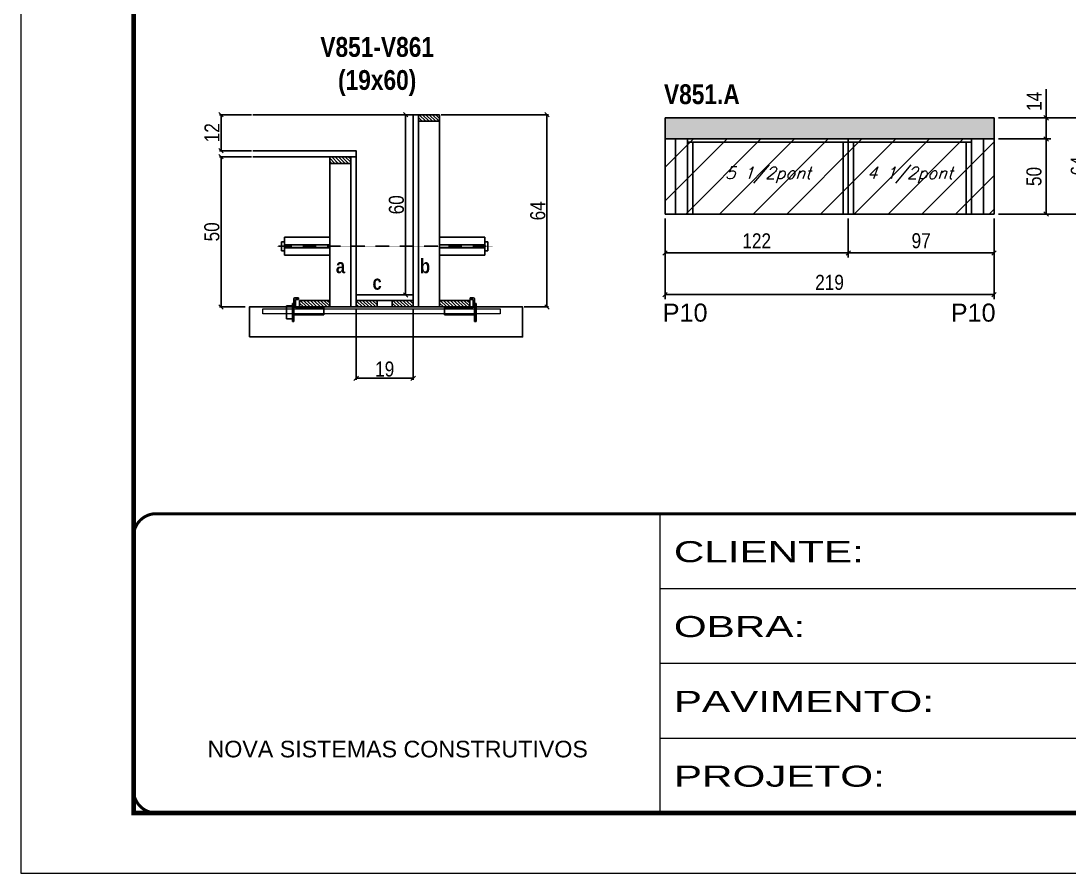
# Model space of a CAD drawing. Extents: x 3309 to 9590, y -2522 to 14608.
# Drawn here: x 3309 to 4007, y 6666 to 7234 of the extents above; entities that cross this region are included whole.
import ezdxf

# ---------------------------------------------------------------- set-up
doc = ezdxf.new("R2010")
doc.units = 0
for name, pattern in [('CONTINUO', [0]), ('DASHED', [0.75, 0.5, -0.25]), ('HIDDEN', [0.375, 0.25, -0.125])]:
    doc.linetypes.add(name, pattern=pattern)
for name, color, linetype in [('5', 5, 'Continuous'), ('barrote', 251, 'Continuous'), ('COTA', 241, 'Continuous'), ('detalhes', 4, 'Continuous'), ('NOMENCLATURA', 7, 'Continuous'), ('Painéis', 200, 'Continuous'), ('presilha', 1, 'Continuous'), ('SARR_2.2x10', 60, 'Continuous'), ('SARR_2.2x7', 40, 'Continuous'), ('SARR_3.5x7', 81, 'Continuous'), ('TENSOR', 3, 'Continuous'), ('texto', 7, 'Continuous')]:
    doc.layers.add(name, color=color, linetype=linetype)
for name, color, linetype, lineweight in [('CONCRETO', 251, 'Continuous', 25), ('Folhas', 255, 'Continuous', 9), ('Hachura', 251, 'Continuous', 9), ('SARRAFO DE PRESSAO', 251, 'DASHED', 9), ('SCO-___-LAJ', 2, 'Continuous', 0)]:
    doc.layers.add(name, color=color, linetype=linetype, lineweight=lineweight)
doc.styles.add('ARIAL', font='arial.ttf')
doc.styles.add('COTA TECNICA', font='techl___.ttf', dxfattribs={"height": 10})
doc.styles.add('COTA TECNICA 2X', font='techl___.ttf', dxfattribs={"height": 10})
doc.styles.add('Romans', font='romans.shx')
doc.styles.get("Standard").update_dxf_attribs({"font": 'arial.ttf'})
doc.styles.add('TECNICA', font='techb___.ttf', dxfattribs={"height": 10})
doc.styles.add('Tecnologia', font='')
doc.styles.get('Tecnologia').set_extended_font_data('Forgotten Futurist')
doc.dimstyles.new('PAINEL', dxfattribs={"dimtxt": 10, "dimasz": 3, "dimexe": 3, "dimexo": 3, "dimgap": 3, "dimtad": 1, "dimdec": 1, "dimzin": 12, "dimdsep": 46, "dimtxsty": 'COTA TECNICA', "dimblk1": 'OBLIQUE', "dimblk2": 'OBLIQUE', "dimsah": 1, "dimcen": 0.9, "dimclrd": 4, "dimclre": 4, "dimclrt": 240, "dimadec": 1, "dimazin": 3, "dimtfac": 1, "dimtdec": 1, "dimtmove": 0, "dimatfit": 3, "dimfxl": 1, "dimtolj": 1, "dimtzin": 12, "dimarcsym": 0})
doc.dimstyles.new('SECAO', dxfattribs={"dimscale": 0.333333, "dimtxt": 5, "dimasz": 9, "dimexe": 3, "dimexo": 3, "dimgap": 3, "dimtad": 1, "dimdec": 1, "dimlfac": 0.5, "dimzin": 12, "dimdsep": 46, "dimtxsty": 'COTA TECNICA 2X', "dimblk1": 'OBLIQUE', "dimblk2": 'OBLIQUE', "dimsah": 1, "dimcen": 0.9, "dimclrd": 4, "dimclre": 4, "dimclrt": 240, "dimadec": 1, "dimazin": 3, "dimtfac": 1, "dimtdec": 1, "dimtmove": 0, "dimatfit": 3, "dimfxl": 1, "dimtolj": 1, "dimtzin": 12, "dimarcsym": 0})
pattern_1 = [(135, (36768.051, -116468.8857), (-1.122532015, -1.122532015), [])]

# ---------------------------------------------------------------- blocks, each defined once
blk = doc.blocks.new('9999999999')
at = {"color": 30, "linetype": 'CONTINUO'}
for p, q in [((98564.56, 34230.21), (98564.56, 34429.45)), ((98564.56, 34379.64), (99583.98, 34379.64)), ((98564.56, 34329.83), (99487.98, 34329.83)), ((98564.56, 34280.02), (99487.98, 34280.02))]:
    blk.add_line(p, q, dxfattribs=at)
at = {"color": 30, "linetype": 'CONTINUO', "const_width": 2}
blk.add_lwpolyline([(99583.98, 34230.21), (99583.98, 34414.45, 0.414214), (99568.98, 34429.45), (98228.98, 34429.45, 0.414214), (98213.98, 34414.45), (98213.98, 34245.21, 0.414214), (98228.98, 34230.21), (99583.98, 34230.21)], format="xyb", dxfattribs=at)
at = {"layer": 'Folhas'}
blk.add_lwpolyline([(98138.98, 34190.21), (99623.98, 34190.21), (99623.98, 35240.21), (98138.98, 35240.21)], close=True, dxfattribs=at)
at = {"layer": 'Folhas', "color": 30, "const_width": 3}
blk.add_lwpolyline([(98213.98, 34230.21), (99583.98, 34230.21), (99583.98, 35200.21), (98213.98, 35200.21)], close=True, dxfattribs=at)
at = {"color": 7, "linetype": 'Continuous', "ltscale": 5, "style": 'ARIAL'}
blk.add_text('NOVA SISTEMAS CONSTRUTIVOS', height=11.0592, dxfattribs=at).set_placement((98263.19, 34267.21))
at = {"layer": 'Folhas', "color": 7, "style": 'Tecnologia', "width": 1.5}
for s, p in [('CLIENTE:', (98573.65, 34397.17)), ('OBRA:', (98573.65, 34347.31)), ('PAVIMENTO:', (98573.65, 34297.5)), ('PROJETO:', (98573.65, 34247.69))]:
    blk.add_text(s, height=14, dxfattribs=at).set_placement(p)
blk = doc.blocks.new('_Oblique')
at = {"color": 0, "linetype": 'ByBlock', "lineweight": -2}
blk.add_line((-0.5, -0.5), (0.5, 0.5), dxfattribs=at)
blk = doc.blocks.new('*D2240')
at = {"layer": 'COTA', "color": 4, "lineweight": -2, "transparency": 16777216}
for p, q in [((3532.51, 7042.28), (3532.51, 6994.81)), ((3570.51, 7042.28), (3570.51, 6994.81)), ((3570.51, 6995.81), (3532.51, 6995.81))]:
    blk.add_line(p, q, dxfattribs=at)
at = {"layer": 'Defpoints', "color": 0, "transparency": 16777216}
for p in [(3532.51, 7043.28), (3570.51, 7043.28), (3532.51, 6995.81)]:
    blk.add_point(p, dxfattribs=at)
at = {"layer": 'COTA', "color": 4, "lineweight": -2, "transparency": 16777216, "xscale": 3, "yscale": 3, "zscale": 3, "rotation": 180}
blk.add_blockref('_Oblique', (3532.51, 6995.81), dxfattribs=at)
at = {"layer": 'COTA', "color": 4, "lineweight": -2, "transparency": 16777216, "xscale": 3, "yscale": 3, "zscale": 3}
blk.add_blockref('_Oblique', (3570.51, 6995.81), dxfattribs=at)
at = {"layer": 'COTA', "color": 240, "transparency": 16777216, "insert": (3551.51, 7001.9), "char_height": 10, "attachment_point": 5, "style": 'COTA TECNICA 2X'}
blk.add_mtext('\\A1;19', dxfattribs=at)
blk = doc.blocks.new('PRESILHA METÁLICA 1')
at = {"layer": 'presilha'}
for p, q in [((12, 21), (8.6, 21)), ((12, 21), (12, 19.5)), ((0, 13), (6, 13)), ((0, 13), (0, 0)), ((6, 15.5), (7.5, 15.5)), ((6, -2.5), (6, 15.5)), ((6, 13), (6, 0)), ((7.5, 10.6), (7.5, 19.9)), ((7.5, 15.5), (7.5, -2.5)), ((9, 11.6), (9, 18.9)), ((12, 19.5), (9.6, 19.5)), ((37.5, 11), (9.6, 11)), ((37.5, 11), (37.5, 4.1)), ((6, 0), (0, 0)), ((37.5, 4.1), (7.5, 4.1)), ((7.5, -2.5), (6, -2.5))]:
    blk.add_line(p, q, dxfattribs=at)
for centre, radius, start, end in [((8.6, 19.9), 1.14, 90, 180), ((9.6, 18.9), 0.57, 90, 180), ((9.6, 11.6), 0.57, 180, 270)]:
    blk.add_arc(centre, radius, start, end, dxfattribs=at)
blk = doc.blocks.new('PRESILHA METÁLICA 2')
at = {"layer": 'presilha'}
for p, q in [((-5.2, 23.5), (-5.2, 22)), ((-5.2, 23.5), (-1.9, 23.5)), ((-5.2, 22), (-2.8, 22)), ((-2.2, 14.1), (-2.2, 21.4)), ((-0.8, 14.6), (-0.8, 22.4)), ((-30.8, 13.5), (-30.8, 6.6)), ((-30.8, 13.5), (-2.8, 13.5)), ((0.8, 18), (-0.8, 18)), ((-0.8, 18), (-0.8, 0)), ((0.8, 0), (0.8, 18)), ((-30.8, 6.6), (-0.8, 6.6)), ((-0.8, 0), (0.8, 0))]:
    blk.add_line(p, q, dxfattribs=at)
for centre, radius, start, end in [((-2.8, 21.4), 0.57, 0, 90), ((-1.9, 22.4), 1.14, 0, 90), ((-2.8, 14.1), 0.57, 270, 0)]:
    blk.add_arc(centre, radius, start, end, dxfattribs=at)
blk = doc.blocks.new('*D2241')
at = {"layer": 'COTA', "color": 4, "lineweight": -2, "transparency": 16777216}
for p, q in [((3589.11, 7171.28), (3660.56, 7171.28)), ((3659.56, 7171.28), (3659.56, 7043.28)), ((3644.33, 7043.28), (3660.56, 7043.28))]:
    blk.add_line(p, q, dxfattribs=at)
at = {"layer": 'Defpoints', "color": 0, "transparency": 16777216}
for p in [(3588.11, 7171.28), (3643.33, 7043.28), (3659.56, 7043.28)]:
    blk.add_point(p, dxfattribs=at)
at = {"layer": 'COTA', "color": 4, "lineweight": -2, "transparency": 16777216, "xscale": 3, "yscale": 3, "zscale": 3}
for p, rotation in [((3659.56, 7171.28), 90), ((3659.56, 7043.28), 270)]:
    blk.add_blockref('_Oblique', p, dxfattribs=dict(at, rotation=rotation))
at = {"layer": 'COTA', "color": 240, "transparency": 16777216, "insert": (3653.46, 7107.28), "char_height": 10, "attachment_point": 5, "rotation": 90, "style": 'COTA TECNICA 2X'}
blk.add_mtext('\\A1;64', dxfattribs=at)
blk = doc.blocks.new('*D2242')
at = {"layer": 'COTA', "color": 4, "lineweight": -2, "transparency": 16777216}
for p, q in [((3462.81, 7143.28), (3441.59, 7143.28)), ((3442.59, 7143.28), (3442.59, 7043.28)), ((3458.7, 7043.28), (3441.59, 7043.28))]:
    blk.add_line(p, q, dxfattribs=at)
at = {"layer": 'Defpoints', "color": 0, "transparency": 16777216}
for p in [(3463.81, 7143.28), (3442.59, 7043.28), (3459.7, 7043.28)]:
    blk.add_point(p, dxfattribs=at)
at = {"layer": 'COTA', "color": 4, "lineweight": -2, "transparency": 16777216, "xscale": 3, "yscale": 3, "zscale": 3}
for p, rotation in [((3442.59, 7143.28), 90), ((3442.59, 7043.28), 270)]:
    blk.add_blockref('_Oblique', p, dxfattribs=dict(at, rotation=rotation))
at = {"layer": 'COTA', "color": 240, "transparency": 16777216, "insert": (3436.48, 7093.28), "char_height": 10, "attachment_point": 5, "rotation": 90, "style": 'COTA TECNICA 2X'}
blk.add_mtext('\\A1;50', dxfattribs=at)
blk = doc.blocks.new('*D2243')
at = {"layer": 'COTA', "color": 4, "lineweight": -2, "transparency": 16777216}
for p, q in [((3569.51, 7171.28), (3564.44, 7171.28)), ((3565.44, 7051.28), (3565.44, 7171.28)), ((3569.51, 7051.28), (3564.44, 7051.28))]:
    blk.add_line(p, q, dxfattribs=at)
at = {"layer": 'Defpoints', "color": 0, "transparency": 16777216}
for p in [(3565.44, 7171.28), (3570.51, 7171.28), (3570.51, 7051.28)]:
    blk.add_point(p, dxfattribs=at)
at = {"layer": 'COTA', "color": 4, "lineweight": -2, "transparency": 16777216, "xscale": 3, "yscale": 3, "zscale": 3}
for p, rotation in [((3565.44, 7171.28), 90), ((3565.44, 7051.28), 270)]:
    blk.add_blockref('_Oblique', p, dxfattribs=dict(at, rotation=rotation))
at = {"layer": 'COTA', "color": 240, "transparency": 16777216, "insert": (3559.34, 7111.28), "char_height": 10, "attachment_point": 5, "rotation": 90, "style": 'COTA TECNICA 2X'}
blk.add_mtext('\\A1;60', dxfattribs=at)
blk = doc.blocks.new('*D2244')
at = {"layer": 'COTA', "color": 4, "lineweight": -2, "transparency": 16777216}
for p, q in [((3462.81, 7171.28), (3441.59, 7171.28)), ((3442.59, 7147.28), (3442.59, 7171.28)), ((3462.81, 7147.28), (3441.59, 7147.28))]:
    blk.add_line(p, q, dxfattribs=at)
at = {"layer": 'Defpoints', "color": 0, "transparency": 16777216}
for p in [(3442.59, 7171.28), (3463.81, 7171.28), (3463.81, 7147.28)]:
    blk.add_point(p, dxfattribs=at)
at = {"layer": 'COTA', "color": 4, "lineweight": -2, "transparency": 16777216, "xscale": 3, "yscale": 3, "zscale": 3}
for p, rotation in [((3442.59, 7171.28), 90), ((3442.59, 7147.28), 270)]:
    blk.add_blockref('_Oblique', p, dxfattribs=dict(at, rotation=rotation))
at = {"layer": 'COTA', "color": 240, "transparency": 16777216, "insert": (3436.54, 7159.28), "char_height": 10, "attachment_point": 5, "rotation": 90, "style": 'COTA TECNICA 2X'}
blk.add_mtext('\\A1;12', dxfattribs=at)
blk = doc.blocks.new('*D2245')
at = {"layer": 'COTA', "color": 4, "linetype": 'ByBlock', "lineweight": -2, "transparency": 16777216}
for p, q in [((3860.17, 7102.13), (3860.17, 7076.22)), ((3957.17, 7102.13), (3957.17, 7076.22)), ((3957.17, 7079.22), (3860.17, 7079.22))]:
    blk.add_line(p, q, dxfattribs=at)
at = {"layer": 'Defpoints', "color": 0, "linetype": 'ByBlock', "transparency": 16777216}
for p in [(3860.17, 7105.13), (3957.17, 7105.13), (3860.17, 7079.22)]:
    blk.add_point(p, dxfattribs=at)
at = {"layer": 'COTA', "color": 4, "linetype": 'ByBlock', "lineweight": -2, "transparency": 16777216, "xscale": 3, "yscale": 3, "zscale": 3, "rotation": 180}
blk.add_blockref('_Oblique', (3860.17, 7079.22), dxfattribs=at)
at = {"layer": 'COTA', "color": 4, "linetype": 'ByBlock', "lineweight": -2, "transparency": 16777216, "xscale": 3, "yscale": 3, "zscale": 3}
blk.add_blockref('_Oblique', (3957.17, 7079.22), dxfattribs=at)
at = {"layer": 'COTA', "color": 240, "linetype": 'ByBlock', "transparency": 16777216, "insert": (3908.67, 7087.32), "char_height": 10, "attachment_point": 5, "style": 'COTA TECNICA'}
blk.add_mtext('\\A1;97', dxfattribs=at)
blk = doc.blocks.new('*D2246')
at = {"layer": 'COTA', "color": 4, "linetype": 'ByBlock', "lineweight": -2, "transparency": 16777216}
for p, q in [((3738.17, 7102.13), (3738.17, 7076.22)), ((3860.17, 7102.13), (3860.17, 7076.22)), ((3860.17, 7079.22), (3738.17, 7079.22))]:
    blk.add_line(p, q, dxfattribs=at)
at = {"layer": 'Defpoints', "color": 0, "linetype": 'ByBlock', "transparency": 16777216}
for p in [(3738.17, 7105.13), (3860.17, 7105.13), (3738.17, 7079.22)]:
    blk.add_point(p, dxfattribs=at)
at = {"layer": 'COTA', "color": 4, "linetype": 'ByBlock', "lineweight": -2, "transparency": 16777216, "xscale": 3, "yscale": 3, "zscale": 3, "rotation": 180}
blk.add_blockref('_Oblique', (3738.17, 7079.22), dxfattribs=at)
at = {"layer": 'COTA', "color": 4, "linetype": 'ByBlock', "lineweight": -2, "transparency": 16777216, "xscale": 3, "yscale": 3, "zscale": 3}
blk.add_blockref('_Oblique', (3860.17, 7079.22), dxfattribs=at)
at = {"layer": 'COTA', "color": 240, "linetype": 'ByBlock', "transparency": 16777216, "insert": (3799.17, 7087.28), "char_height": 10, "attachment_point": 5, "style": 'COTA TECNICA'}
blk.add_mtext('\\A1;122', dxfattribs=at)
blk = doc.blocks.new('*D2251')
at = {"layer": 'COTA', "color": 4, "linetype": 'ByBlock', "lineweight": -2, "transparency": 16777216}
for p, q in [((3738.17, 7102.13), (3738.17, 7048.51)), ((3957.17, 7102.13), (3957.17, 7048.51)), ((3957.17, 7051.51), (3738.17, 7051.51))]:
    blk.add_line(p, q, dxfattribs=at)
at = {"layer": 'Defpoints', "color": 0, "linetype": 'ByBlock', "transparency": 16777216}
for p in [(3738.17, 7105.13), (3957.17, 7105.13), (3738.17, 7051.51)]:
    blk.add_point(p, dxfattribs=at)
at = {"layer": 'COTA', "color": 4, "linetype": 'ByBlock', "lineweight": -2, "transparency": 16777216, "xscale": 3, "yscale": 3, "zscale": 3, "rotation": 180}
blk.add_blockref('_Oblique', (3738.17, 7051.51), dxfattribs=at)
at = {"layer": 'COTA', "color": 4, "linetype": 'ByBlock', "lineweight": -2, "transparency": 16777216, "xscale": 3, "yscale": 3, "zscale": 3}
blk.add_blockref('_Oblique', (3957.17, 7051.51), dxfattribs=at)
at = {"layer": 'COTA', "color": 240, "linetype": 'ByBlock', "transparency": 16777216, "insert": (3847.67, 7059.6), "char_height": 10, "attachment_point": 5, "style": 'COTA TECNICA'}
blk.add_mtext('\\A1;219', dxfattribs=at)
blk = doc.blocks.new('*D2252')
at = {"layer": 'COTA', "color": 4, "lineweight": -2, "transparency": 16777216}
for p, q in [((3960.17, 7155.13), (3994.92, 7155.13)), ((3991.92, 7105.13), (3991.92, 7155.13)), ((3960.17, 7105.13), (3994.92, 7105.13))]:
    blk.add_line(p, q, dxfattribs=at)
at = {"layer": 'Defpoints', "color": 0, "transparency": 16777216}
for p in [(3957.17, 7155.13), (3991.92, 7155.13), (3957.17, 7105.13)]:
    blk.add_point(p, dxfattribs=at)
at = {"layer": 'COTA', "color": 4, "lineweight": -2, "transparency": 16777216, "xscale": 3, "yscale": 3, "zscale": 3}
for p, rotation in [((3991.92, 7155.13), 90), ((3991.92, 7105.13), 270)]:
    blk.add_blockref('_Oblique', p, dxfattribs=dict(at, rotation=rotation))
at = {"layer": 'COTA', "color": 240, "transparency": 16777216, "insert": (3983.81, 7130.13), "char_height": 10, "attachment_point": 5, "rotation": 90, "style": 'COTA TECNICA'}
blk.add_mtext('\\A1;50', dxfattribs=at)
blk = doc.blocks.new('*D2253')
at = {"layer": 'COTA', "color": 4, "lineweight": -2, "transparency": 16777216}
for p, q in [((3991.92, 7169.13), (3991.92, 7188.25)), ((3960.17, 7169.13), (3994.92, 7169.13)), ((3991.92, 7155.13), (3991.92, 7169.13)), ((3960.17, 7155.13), (3994.92, 7155.13))]:
    blk.add_line(p, q, dxfattribs=at)
at = {"layer": 'Defpoints', "color": 0, "transparency": 16777216}
for p in [(3957.17, 7169.13), (3991.92, 7169.13), (3957.17, 7155.13)]:
    blk.add_point(p, dxfattribs=at)
at = {"layer": 'COTA', "color": 4, "lineweight": -2, "transparency": 16777216, "xscale": 3, "yscale": 3, "zscale": 3}
for p, rotation in [((3991.92, 7169.13), 90), ((3991.92, 7155.13), 270)]:
    blk.add_blockref('_Oblique', p, dxfattribs=dict(at, rotation=rotation))
at = {"layer": 'COTA', "color": 240, "transparency": 16777216, "insert": (3983.85, 7180.19), "char_height": 10, "attachment_point": 5, "rotation": 90, "style": 'COTA TECNICA'}
blk.add_mtext('\\A1;14', dxfattribs=at)
blk = doc.blocks.new('*D2254')
at = {"layer": 'COTA', "color": 4, "lineweight": -2, "transparency": 16777216}
for p, q in [((3960.17, 7169.13), (4024.42, 7169.13)), ((4021.42, 7105.13), (4021.42, 7169.13)), ((3960.17, 7105.13), (4024.42, 7105.13))]:
    blk.add_line(p, q, dxfattribs=at)
at = {"layer": 'Defpoints', "color": 0, "transparency": 16777216}
for p in [(3957.17, 7169.13), (4021.42, 7169.13), (3957.17, 7105.13)]:
    blk.add_point(p, dxfattribs=at)
at = {"layer": 'COTA', "color": 4, "lineweight": -2, "transparency": 16777216, "xscale": 3, "yscale": 3, "zscale": 3}
for p, rotation in [((4021.42, 7169.13), 90), ((4021.42, 7105.13), 270)]:
    blk.add_blockref('_Oblique', p, dxfattribs=dict(at, rotation=rotation))
at = {"layer": 'COTA', "color": 240, "transparency": 16777216, "insert": (4013.32, 7137.13), "char_height": 10, "attachment_point": 5, "rotation": 90, "style": 'COTA TECNICA'}
blk.add_mtext('\\A1;64', dxfattribs=at)

msp = doc.modelspace()

# ---------------------------------------------------------------- hatches: boundary and pattern name
at = {"layer": 'COTA'}
h = msp.add_hatch(dxfattribs=at)
h.set_pattern_fill('AR-CONC', color=256, scale=0.03)
h.set_pattern_definition([(50, (-1349.6754, -1328.521), (5.46554, -0.4781726), [0.5715, -6.2865]), (355, (-1349.6754, -1328.521), (-1.0573026, 5.7317054), [0.4572, -5.0292175]), (100.451445, (-1349.22, -1328.561), (4.4082374, 5.2535326), [0.4857003, -5.3427073]), (46.1842, (-1349.6754, -1326.997), (8.132371, -1.26127), [0.85725, -9.42975]), (96.63556, (-1348.998, -1327.102), (7.122124, 7.422784), [0.728551, -8.014068]), (351.18415, (-1349.6754, -1326.997), (7.122124, 7.422784), [0.685799, -7.543792]), (21, (-1348.9134, -1327.378), (4.5484317, -3.067956), [0.5715, -6.2865]), (326, (-1348.9134, -1327.378), (1.854061, 5.525639), [0.4572, -5.0292]), (71.451445, (-1348.5344, -1327.6336), (6.4024926, 2.457683), [0.4857003, -5.342698]), (37.5, (-1349.6754, -1328.521), (0.0926581, 2.53665117), [0, -4.96824, 0, -5.1054, 0, -5.04825]), (7.5, (-1349.6754, -1328.521), (2.0045899, 3.00541724), [0, -2.91084, 0, -4.85394, 0, -1.92405]), (327.5, (-1351.3747, -1328.521), (4.06771786, -0.1718623), [0, -1.905, 0, -5.9436, 0, -7.8867]), (317.5, (-1352.1367, -1328.521), (4.4438754, 0.7627947), [0, -2.4765, 0, -3.94716, 0, -5.6007])])
h.paths.add_polyline_path([(3738.17, 7169.13), (3738.17, 7155.13), (3957.17, 7155.13), (3957.17, 7169.13)])
at = {"layer": 'Hachura', "linetype": 'ByBlock'}
h = msp.add_hatch(dxfattribs=at)
h.set_pattern_fill('ANSI31', color=256, scale=5)
h.set_pattern_definition([(45, (-75.44, 9e-13), (-11.22532, 11.22532), [])])
h.paths.add_polyline_path([(3860.17, 7155.13), (3738.17, 7155.13), (3738.17, 7105.13), (3860.17, 7105.13)])
h.paths.add_polyline_path([(3860.17, 7155.13), (3860.17, 7105.13), (3957.17, 7105.13), (3957.17, 7155.13)])
at = {"layer": 'SARR_2.2x10'}
h = msp.add_hatch(dxfattribs=at)
h.set_pattern_fill('ANSI31', color=256, scale=0.5, angle=90)
h.set_pattern_definition([(135, (36688.451, -116468.8857), (-1.122532015, -1.122532015), [])])
h.paths.add_polyline_path([(3494.91, 7047.68), (3494.91, 7043.28), (3514.91, 7043.28), (3514.91, 7047.68)])
h = msp.add_hatch(dxfattribs=at)
h.set_pattern_fill('ANSI31', color=256, scale=0.5, angle=90)
h.set_pattern_definition([(135, (36781.651, -116468.8857), (-1.122532015, -1.122532015), [])])
h.paths.add_polyline_path([(3588.11, 7047.68), (3588.11, 7043.28), (3608.11, 7043.28), (3608.11, 7047.68)])
at = {"layer": 'SARR_2.2x7'}
h = msp.add_hatch(dxfattribs=at)
h.set_pattern_fill('ANSI31', color=256, scale=0.5, angle=90)
h.set_pattern_definition([(135, (36702.451, -116345.2857), (-1.122532015, -1.122532015), [])])
h.paths.add_polyline_path([(3574.11, 7171.28), (3574.11, 7166.88), (3588.11, 7166.88), (3588.11, 7171.28)])
h = msp.add_hatch(dxfattribs=at)
h.set_pattern_fill('ANSI31', color=256, scale=0.5, angle=90)
h.set_pattern_definition([(135, (36682.451, -116373.2857), (-1.122532015, -1.122532015), [])])
h.paths.add_polyline_path([(3528.91, 7143.28), (3528.91, 7138.88), (3514.91, 7138.88), (3514.91, 7143.28)])
h = msp.add_hatch(dxfattribs=at)
h.set_pattern_fill('ANSI31', color=256, scale=0.5, angle=90)
h.set_pattern_definition(pattern_1)
h.paths.add_polyline_path([(3546.51, 7043.28), (3546.51, 7047.68), (3532.51, 7047.68), (3532.51, 7043.28)])
h = msp.add_hatch(dxfattribs=at)
h.set_pattern_fill('ANSI31', color=256, scale=0.5, angle=90)
h.set_pattern_definition(pattern_1)
h.paths.add_polyline_path([(3556.51, 7047.68), (3556.51, 7043.28), (3570.51, 7043.28), (3570.51, 7047.68)])

# ---------------------------------------------------------------- linework, layer by layer
at = {"ltscale": 3}
for p, q in [((3484.91, 7089.73), (3484.91, 7077.73)), ((3484.91, 7089.73), (3514.91, 7089.73)), ((3618.11, 7089.73), (3588.11, 7089.73)), ((3618.11, 7089.73), (3618.11, 7077.73)), ((3482.91, 7086.73), (3482.91, 7080.73)), ((3484.91, 7086.73), (3482.91, 7086.73)), ((3514.91, 7084.73), (3484.91, 7084.73)), ((3514.91, 7082.73), (3484.91, 7082.73)), ((3588.11, 7084.73), (3618.11, 7084.73)), ((3588.11, 7082.73), (3618.11, 7082.73)), ((3620.11, 7086.73), (3618.11, 7086.73)), ((3620.11, 7086.73), (3620.11, 7080.73)), ((3484.91, 7080.73), (3482.91, 7080.73)), ((3484.91, 7077.73), (3514.91, 7077.73)), ((3618.11, 7077.73), (3588.11, 7077.73)), ((3618.11, 7080.73), (3620.11, 7080.73))]:
    msp.add_line(p, q, dxfattribs=at)
at = {"layer": 'barrote'}
msp.add_lwpolyline([(3461.46, 7023.28), (3643.37, 7023.28), (3643.37, 7043.28), (3461.46, 7043.28)], close=True, dxfattribs=at)
at = {"layer": 'CONCRETO', "linetype": 'Continuous'}
msp.add_line((3463.81, 7171.28), (3570.51, 7171.28), dxfattribs=at)
at = {"layer": 'COTA'}
for p, q in [((3738.17, 7155.13, 0), (3738.17, 7169.13, 0)), ((3738.17, 7169.13, 0), (3957.17, 7169.13, 0)), ((3957.17, 7169.13, 0), (3957.17, 7155.13, 0))]:
    msp.add_line(p, q, dxfattribs=at)
at = {"layer": 'detalhes', "color": 250}
msp.add_line((3461.46, 7023.28), (3461.46, 7043.28), dxfattribs=at)
at = {"layer": 'Painéis', "linetype": 'ByBlock'}
for p, q in [((3957.17, 7155.13, 0), (3738.17, 7155.13, 0)), ((3738.17, 7105.13, 0), (3738.17, 7155.13, 0)), ((3860.17, 7105.13, 0), (3860.17, 7155.13, 0)), ((3957.17, 7105.13, 0), (3957.17, 7155.13, 0)), ((3957.17, 7105.13, 0), (3738.17, 7105.13, 0))]:
    msp.add_line(p, q, dxfattribs=at)
at = {"layer": 'Painéis', "linetype": 'Continuous'}
for points in [[(3574.11, 7043.28), (3574.11, 7171.28), (3570.51, 7171.28), (3570.51, 7043.28)], [(3528.91, 7043.28), (3528.91, 7143.28), (3532.51, 7143.28), (3532.51, 7043.28)], [(3570.51, 7051.28), (3532.51, 7051.28), (3532.51, 7047.68), (3570.51, 7047.68)]]:
    msp.add_lwpolyline(points, close=True, dxfattribs=at)
at = {"layer": 'Painéis', "linetype": 'Continuous', "elevation": 0}
msp.add_lwpolyline([(3463.81, 7143.28), (3532.51, 7143.28), (3532.51, 7147.28), (3463.81, 7147.28)], dxfattribs=at)
at = {"layer": 'SARR_2.2x10'}
for points in [[(3494.91, 7047.68), (3514.91, 7047.68), (3514.91, 7043.28), (3494.91, 7043.28)], [(3588.11, 7047.68), (3608.11, 7047.68), (3608.11, 7043.28), (3588.11, 7043.28)]]:
    msp.add_lwpolyline(points, close=True, dxfattribs=at)
at = {"layer": 'SARR_2.2x7', "linetype": 'Continuous'}
for p, q in [((3745.17, 7105.13, 0), (3745.17, 7155.13, 0)), ((3860.17, 7152.93, 0), (3753.17, 7152.93, 0)), ((3942.17, 7152.93, 0), (3860.17, 7152.93, 0)), ((3950.17, 7105.13, 0), (3950.17, 7155.13, 0))]:
    msp.add_line(p, q, dxfattribs=at)
at = {"layer": 'SARR_2.2x7', "elevation": 0}
for points in [[(3588.11, 7171.28), (3574.11, 7171.28), (3574.11, 7166.88), (3588.11, 7166.88)], [(3514.91, 7143.28), (3528.91, 7143.28), (3528.91, 7138.88), (3514.91, 7138.88)]]:
    msp.add_lwpolyline(points, close=True, dxfattribs=at)
at = {"layer": 'SARR_2.2x7'}
for points in [[(3532.51, 7047.68), (3546.51, 7047.68), (3546.51, 7043.28), (3532.51, 7043.28)], [(3570.51, 7047.68), (3556.51, 7047.68), (3556.51, 7043.28), (3570.51, 7043.28)]]:
    msp.add_lwpolyline(points, close=True, dxfattribs=at)
at = {"layer": 'SARR_3.5x7'}
for p, q in [((3753.17, 7155.13, 0), (3753.17, 7105.13, 0)), ((3756.67, 7152.93, 0), (3756.67, 7105.13, 0)), ((3856.67, 7152.93, 0), (3856.67, 7105.13, 0)), ((3860.17, 7152.93, 0), (3860.17, 7105.13, 0)), ((3863.67, 7152.93, 0), (3863.67, 7105.13, 0)), ((3938.67, 7152.93, 0), (3938.67, 7105.13, 0)), ((3942.17, 7155.13, 0), (3942.17, 7105.13, 0))]:
    msp.add_line(p, q, dxfattribs=at)
for points in [[(3574.11, 7166.88), (3588.11, 7166.88), (3588.11, 7043.28), (3574.11, 7043.28)], [(3528.91, 7138.88), (3514.91, 7138.88), (3514.91, 7043.28), (3528.91, 7043.28)]]:
    msp.add_lwpolyline(points, close=True, dxfattribs=at)
at = {"layer": 'SCO-___-LAJ', "color": 1}
msp.add_lwpolyline([(3470.46, 7041.95), (3628.29, 7041.95), (3628.29, 7038.75), (3470.46, 7038.75)], close=True, dxfattribs=at)
at = {"layer": 'TENSOR', "linetype": 'HIDDEN', "ltscale": 0.5}
msp.add_line((3479.91, 7083.73), (3623.42, 7083.73), dxfattribs=at)

# ---------------------------------------------------------------- block references
at = {"layer": 'presilha', "xscale": 0.6666666666666666, "yscale": 0.6666666666666666, "zscale": 0.6666666666666666}
for name, p in [('PRESILHA METÁLICA 1', (3486.04, 7035.32)), ('PRESILHA METÁLICA 2', (3611.79, 7033.65))]:
    msp.add_blockref(name, p, dxfattribs=at)
at = {"layer": 'SARRAFO DE PRESSAO', "color": 6, "linetype": 'ByBlock'}
msp.add_blockref('9999999999', (-94829.61, -27523.8), dxfattribs=at)

# ---------------------------------------------------------------- texts
at = {"layer": '5', "linetype": 'Continuous'}
for rotation, p in [(359.99996, (3736.63, 7033.5, 0)), (0.00004, (3928.38, 7033.5, 0))]:
    msp.add_text('P10', height=12, rotation=rotation, dxfattribs=at).set_placement(p)
at = {"layer": 'detalhes', "style": 'TECNICA'}
for s, p in [('b', (3575.01, 7065.71)), ('a', (3519.04, 7065.72)), ('c', (3543.4, 7054.76))]:
    msp.add_text(s, height=9.6, dxfattribs=at).set_placement(p)
at = {"layer": 'NOMENCLATURA', "style": 'TECNICA'}
msp.add_text('V851.A', height=13.2, dxfattribs=at).set_placement((3737.45, 7178.32, 0))
at = {"layer": 'NOMENCLATURA', "insert": (3546.51, 7222.98), "char_height": 13.2, "attachment_point": 2, "style": 'TECNICA'}
msp.add_mtext_dynamic_manual_height_columns('V851-V861\\P(19x60)', width=300.2766, gutter_width=1, heights=[0], dxfattribs=at)
at = {"layer": 'texto', "color": 2, "char_height": 8, "attachment_point": 5, "style": 'Romans'}
for s, insert in [('{\\Q19;\\C256;5 1/2pont}', (3806.67, 7131.13, 0)), ('{\\Q19;\\C256;4 1/2pont}', (3901.17, 7131.13, 0))]:
    msp.add_mtext(s, dxfattribs=dict(at, insert=insert))

# ---------------------------------------------------------------- dimensions: what is measured, and where the dimension line sits
at = {"layer": 'COTA'}
for base, p1, p2, dimstyle, picture, middle in [((3991.92, 7169.13, 0), (3957.17, 7155.13, 0), (3957.17, 7169.13, 0), 'PAINEL', '*D2253', (3983.85, 7180.19, 0)), ((3442.59, 7171.28), (3463.81, 7147.28), (3463.81, 7171.28), 'SECAO', '*D2244', (3436.54, 7159.28)), ((3565.44, 7171.28), (3570.51, 7051.28), (3570.51, 7171.28), 'SECAO', '*D2243', (3559.34, 7111.28)), ((3659.56, 7043.28, 0), (3588.11, 7171.28), (3643.33, 7043.28, 0), 'SECAO', '*D2241', (3653.46, 7107.28, 0)), ((4021.42, 7169.13, 0), (3957.17, 7105.13, 0), (3957.17, 7169.13, 0), 'PAINEL', '*D2254', (4013.32, 7137.13, 0)), ((3991.92, 7155.13, 0), (3957.17, 7105.13, 0), (3957.17, 7155.13, 0), 'PAINEL', '*D2252', (3983.81, 7130.13, 0)), ((3442.59, 7043.28, 0), (3463.81, 7143.28), (3459.7, 7043.28, 0), 'SECAO', '*D2242', (3436.48, 7093.28, 0))]:
    dim = msp.add_linear_dim(base=base, p1=p1, p2=p2, angle=90, dimstyle=dimstyle, dxfattribs=at)
    dim.commit()
    dim.dimension.update_dxf_attribs({"geometry": picture, "text_midpoint": middle})
at = {"layer": 'COTA', "linetype": 'ByBlock'}
dim = msp.add_linear_dim(base=(3738.17, 7079.22, 0), p1=(3860.17, 7105.13, 0), p2=(3738.17, 7105.13, 0), angle=180, dimstyle='PAINEL', override={"dimtmove": 1}, dxfattribs=at)
dim.commit()
dim.dimension.update_dxf_attribs({"geometry": '*D2246', "text_midpoint": (3799.17, 7087.28, 0)})
for base, p2, picture, middle in [((3738.17, 7051.51, 0), (3738.17, 7105.13, 0), '*D2251', (3847.67, 7059.6, 0)), ((3860.17, 7079.22, 0), (3860.17, 7105.13, 0), '*D2245', (3908.67, 7087.32, 0))]:
    dim = msp.add_linear_dim(base=base, p1=(3957.17, 7105.13, 0), p2=p2, angle=180, dimstyle='PAINEL', dxfattribs=at)
    dim.commit()
    dim.dimension.update_dxf_attribs({"geometry": picture, "text_midpoint": middle})
at = {"layer": 'COTA'}
dim = msp.add_linear_dim(base=(3532.51, 6995.81), p1=(3570.51, 7043.28), p2=(3532.51, 7043.28), angle=180, dimstyle='SECAO', dxfattribs=at)
dim.commit()
dim.dimension.update_dxf_attribs({"geometry": '*D2240', "text_midpoint": (3551.51, 6995.81), "dimtype": 160})

doc.saveas('drawing.dxf')
